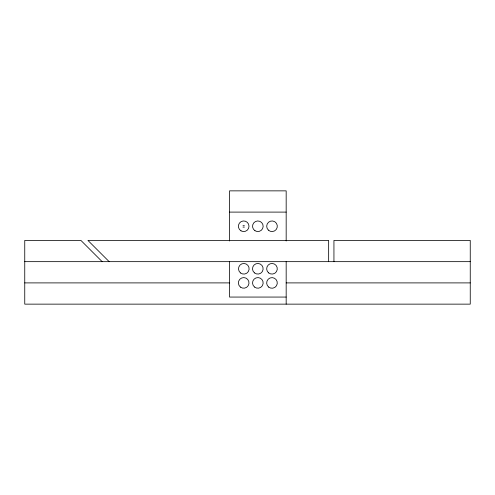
<?xml version="1.0" encoding="UTF-8"?>
<svg xmlns="http://www.w3.org/2000/svg" width="495" height="495" viewBox="0 0 495 495"><rect width="100%" height="100%" fill="white"/><g stroke="black" fill="none" stroke-linecap="round" stroke-linejoin="round"><path stroke-width="0.74" d="M229.531 212.101L286.172 212.101M242.996 225.714L244.381 225.714M242.996 227.1L244.381 227.1M24.75 261.657L470.25 261.657M24.75 282.899L229.711 282.899M286.172 282.899L470.25 282.899M286.172 297.062L229.531 297.062L229.531 261.533M109.172 261.657L87.931 240.422L328.649 240.422L328.649 261.657M102.162 261.657L80.92 240.422L24.75 240.422L24.75 304.14L470.25 304.14L470.25 240.422L333.939 240.422L333.939 261.657M286.172 241.003L286.172 190.86L229.531 190.86L229.531 241.003M286.172 261.533L286.172 304.14M240.452 287.106A5.309 5.309 0 0 0 248.954 283.598A5.309 5.309 0 0 0 241.665 277.992A5.309 5.309 0 0 0 240.452 287.106M254.529 287.044A5.309 5.309 0 0 0 263.099 283.703A5.309 5.309 0 0 0 255.927 277.949A5.309 5.309 0 0 0 254.529 287.044M240.582 272.993A5.309 5.309 0 0 0 249.084 269.484A5.309 5.309 0 0 0 241.795 263.878A5.309 5.309 0 0 0 240.582 272.993M254.498 272.912A5.309 5.309 0 0 0 263.068 269.577A5.309 5.309 0 0 0 255.89 263.823A5.309 5.309 0 0 0 254.498 272.912M268.655 272.912A5.309 5.309 0 0 0 277.231 269.577A5.309 5.309 0 0 0 270.053 263.823A5.309 5.309 0 0 0 268.655 272.912M268.655 287.075A5.309 5.309 0 0 0 277.231 283.734A5.309 5.309 0 0 0 270.053 277.986A5.309 5.309 0 0 0 268.655 287.075M241.034 230.856A5.309 5.309 0 0 0 249.004 226.258A5.309 5.309 0 0 0 241.034 221.661A5.309 5.309 0 0 0 241.034 230.856M254.962 230.713A5.309 5.309 0 0 0 263.154 226.537A5.309 5.309 0 0 0 255.439 221.531A5.309 5.309 0 0 0 254.962 230.713M268.327 230.088A5.309 5.309 0 0 0 277.163 227.533A5.309 5.309 0 0 0 270.536 221.16A5.309 5.309 0 0 0 268.327 230.088"/></g></svg>
